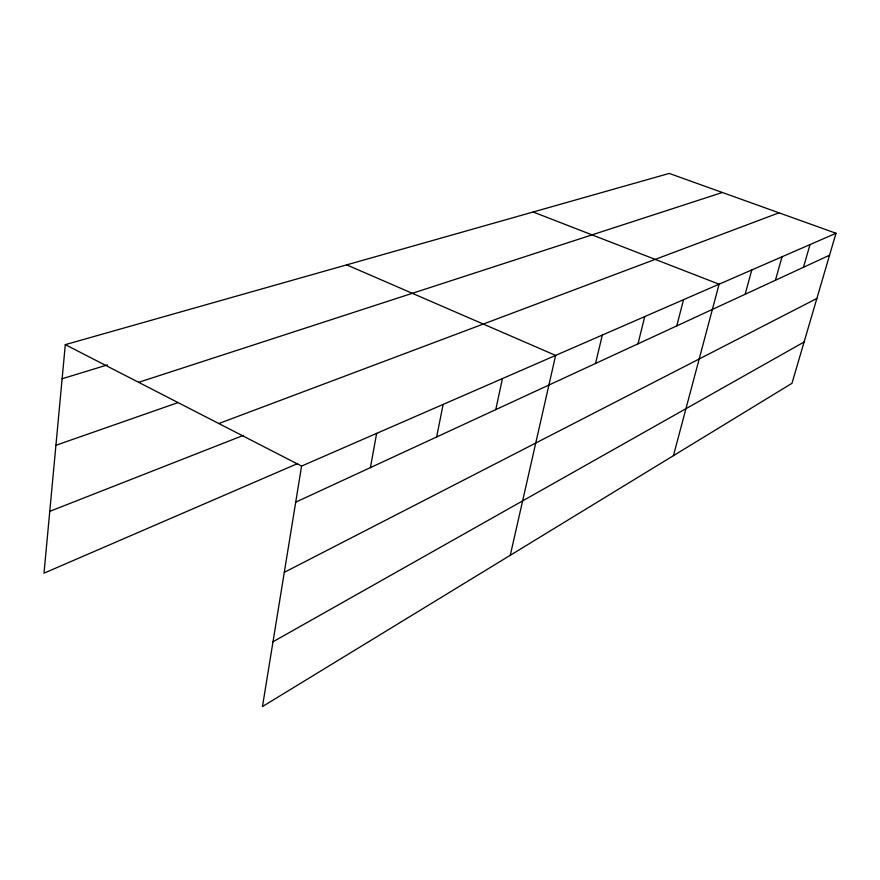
<?xml version="1.0" encoding="UTF-8"?>
<svg xmlns="http://www.w3.org/2000/svg" width="880" height="880" viewBox="0 0 880 880"><rect width="100%" height="100%" fill="white"/><g stroke="black" fill="none" stroke-linecap="round" stroke-linejoin="round"><path stroke-width="1.32" d="M836 233.266L301.576 466.081L262.46 706.574L791.978 383.295L836 233.266L669.218 173.426L65.307 344.641L44 573.177L297.638 463.551M370.414 467.61L376.64 433.378M436.645 436.964L443.124 404.426M495.781 409.607L502.414 378.587M510.279 555.269L555.632 355.41L346.676 264.869M595.54 363.462L602.305 335.071M637.989 343.827L644.754 316.58M676.775 325.886L683.529 299.684M673.442 455.653L719.092 284.196L533.137 212.003M745.151 294.261L751.806 269.94M775.434 280.258L782.023 256.784M803.484 267.278L810.007 244.585M272.998 641.784L804.1 342.001M284.295 572.341L816.871 298.463M295.713 502.161L829.565 255.211M49.764 511.346L243.529 435.314M218.823 423.544L779.009 212.817M55.924 445.28L177.65 402.732M138.633 382.327L722.337 192.489M62.128 378.752L107.426 364.892M65.307 344.641L301.576 466.081"/></g></svg>
